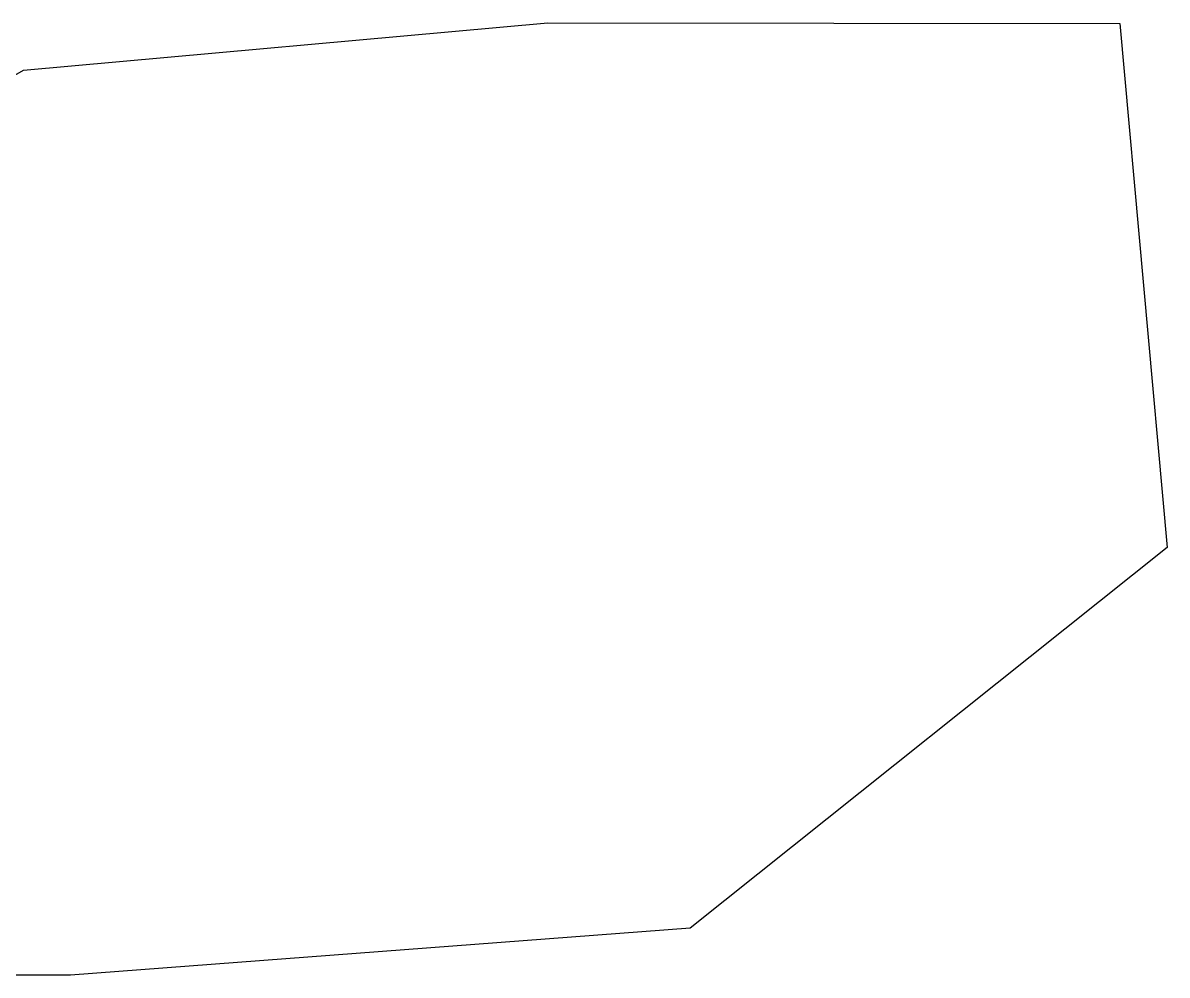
# Model space of a CAD drawing. Header units: millimetres. Extents: x 684983 to 685377, y 990360 to 990509.
# Drawn here: x 685123.1438 to 685123.16783, y 990364.99537 to 990365.01538 of the extents above; entities that cross this region are included whole.
import ezdxf

# ---------------------------------------------------------------- set-up
doc = ezdxf.new("R2010")
doc.units = ezdxf.units.MM
doc.layers.add('ANJILI', color=7, linetype='Continuous')

# ---------------------------------------------------------------- blocks, each defined once
blk = doc.blocks.new('seee')
at = {"color": 84}
for p, q in [((11731.5044, -2916.0141, 6505.2409), (11733.9723, -2915.792, 6505.2409)), ((11733.9723, -2915.792, 6505.2409), (11736.6643, -2915.7945, 6505.2409)), ((11736.6643, -2915.7945, 6505.2409), (11736.8864, -2918.2624, 6505.2409)), ((11728.811, -2917.582, 6505.2409), (11731.5044, -2916.0141, 6505.2409)), ((11736.8864, -2918.2624, 6505.2409), (11734.6414, -2920.055, 6505.2409)), ((11734.6414, -2920.055, 6505.2409), (11731.7249, -2920.2767, 6505.2409)), ((11731.7249, -2920.2767, 6505.2409), (11729.0328, -2920.2742, 6505.2409))]:
    blk.add_line(p, q, dxfattribs=at)

msp = doc.modelspace()

# ---------------------------------------------------------------- block references
at = {"layer": 'ANJILI', "xscale": 0.004462226612674864, "yscale": 0.004462226612674864, "zscale": 0.004462226612674864}
msp.add_blockref('seee', (685070.795182, 990378.026304, -29.027859), dxfattribs=at)

doc.saveas('drawing.dxf')
